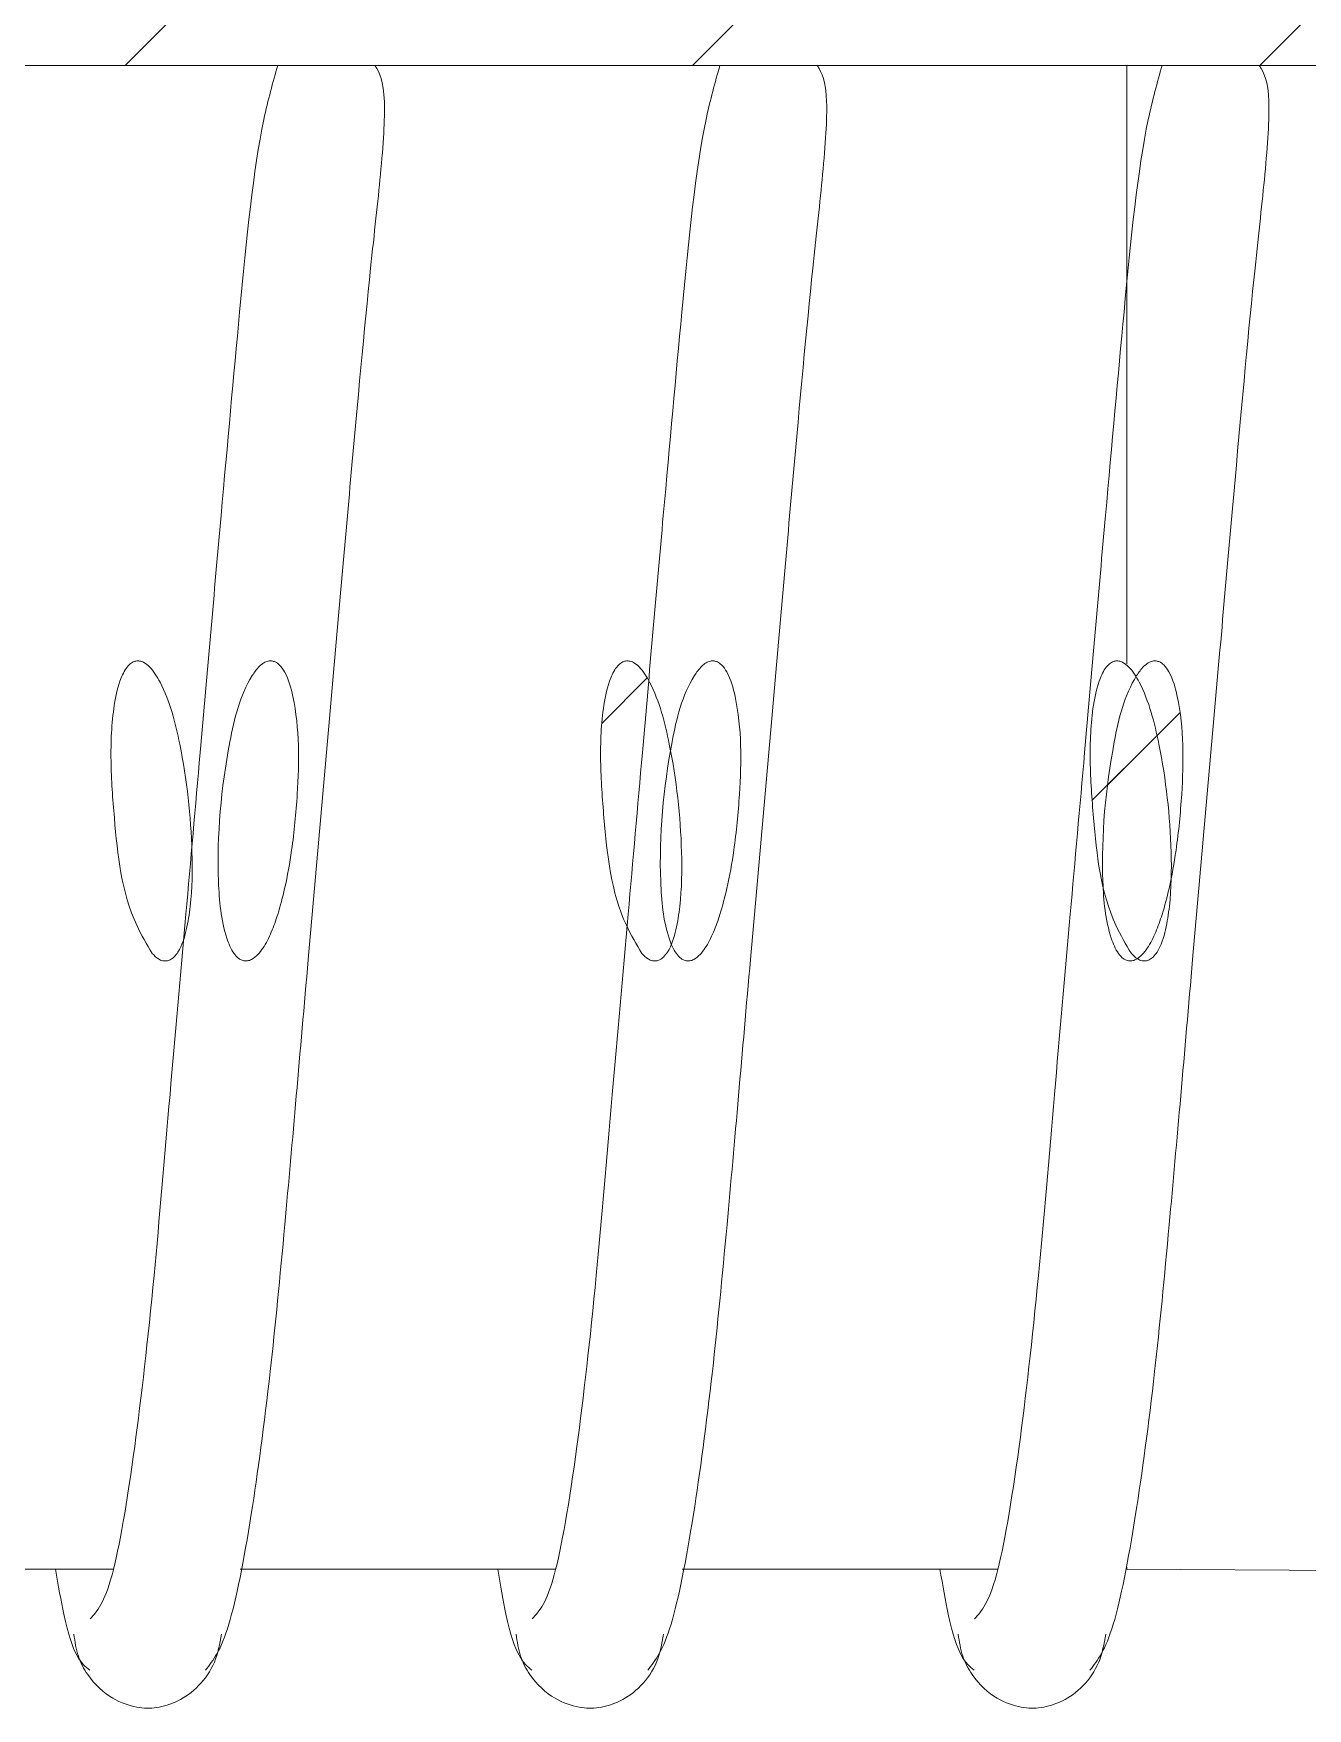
# Model space of a CAD drawing. Extents: x 14808 to 20058, y -13198 to -11680.
# Drawn here: x 15217.57 to 15222.61, y -12723.75 to -12717.12 of the extents above; entities that cross this region are included whole.
import ezdxf

# ---------------------------------------------------------------- set-up
doc = ezdxf.new("R2010")
doc.units = 0
doc.header["$LTSCALE"] = 7
doc.header["$MEASUREMENT"] = 0
doc.layers.get('0').update_dxf_attribs({"color": 2, "linetype": 'CONTINUOUS'})
pattern_1 = [(45, (-106.4755894075083, 39.53218469475593), (-0.561266007566822, 0.5612660075668221), [])]

# ---------------------------------------------------------------- blocks, each defined once
blk = doc.blocks.new('A$C7AC5709A')
at = {"linetype": 'Continuous', "lineweight": 0}
h = blk.add_hatch(dxfattribs=at)
h.set_pattern_fill('ANSI31', color=2, scale=0.25, style=0)
h.set_pattern_definition(pattern_1)
edge = h.paths.add_edge_path(flags=0)
edge.add_spline(control_points=[(27.89664297855506, 21.70611909223237), (27.91100607597673, 21.70611909223237), (27.92538089783307, 21.70554491551928), (27.93969764041913, 21.70439189805381)], knot_values=[0, 0, 0, 0, 0.0001723571690640188, 0.0001723571690640188, 0.0001723571690640188, 0.0001723571690640188], weights=[1, 1, 1, 1], degree=3, periodic=0)
edge.add_ellipse((28.06159275671826, 23.23111909211445), major_axis=(3.79564390420054e-15, 1.531627819610324), ratio=0.9956726957257724, start_angle=175.4153875098344, end_angle=270.0000005106252)
edge.add_arc((28.06159275671826, 23.23111909223235), 1.524999999999999, 5.08414498089815e-07, 90)
edge.add_line((28.06159275671826, 24.75611909223232), (20.94408453267806, 24.75611909223232))
edge.add_arc((20.94408453267806, 24.63111909223232), 0.125, 90, 139.4583981264927)
edge.add_line((20.84909275671839, 24.71236909223239), (20.04909275671844, 24.71236909223239))
edge.add_arc((19.58659275671835, 24.73151521899291), 0.4628961267605636, 182.3705216372444, 357.6294783627567, ccw=False)
edge.add_line((19.12409275671826, 24.71236909223239), (19.03195146351891, 24.71236909223239))
edge.add_line((19.03195146351891, 24.71236909223239), (18.93659275671826, 24.58111909223237))
edge.add_line((18.93659275671826, 24.58111909223237), (18.60904098505398, 24.58111909223237))
edge.add_arc((18.60904098505398, 24.53111909223236), 0.05, 90, 177.0000000000195)
edge.add_line((18.5591095083164, 24.53373589004445), (18.54638837961238, 24.2910022944202))
edge.add_arc((18.4964569028748, 24.29361909223235), 0.05, 270, 356.9999999999995, ccw=False)
edge.add_line((18.4964569028748, 24.24361909223234), (18.07672861056244, 24.24361909223234))
edge.add_arc((18.07672861056199, 24.29361909223235), 0.05, 182.9999999999793, 270, ccw=False)
edge.add_line((18.0267971338244, 24.2910022944202), (18.01407600512039, 24.53373589004445))
edge.add_arc((17.9641445283828, 24.53111909223236), 0.05, 2.999999999982553, 90)
edge.add_line((17.9641445283828, 24.58111909223237), (17.68404098505425, 24.58111909223237))
edge.add_arc((17.68404098505425, 24.53111909223236), 0.05, 90, 177.0000000000186)
edge.add_line((17.63410950831621, 24.53373589004445), (17.6213883796122, 24.2910022944202))
edge.add_arc((17.57145690287462, 24.29361909223235), 0.05, 270, 357.00000000000034, ccw=False)
edge.add_line((17.57145690287462, 24.24361909223234), (17.15172861056226, 24.24361909223234))
edge.add_arc((17.15172861056226, 24.29361909223235), 0.05, 183.0000000000188, 270, ccw=False)
edge.add_line((17.10179713382445, 24.2910022944202), (17.08907600512043, 24.53373589004451))
edge.add_arc((17.03914452838262, 24.53111909223236), 0.05, 2.999999999980519, 90)
edge.add_line((17.03914452838262, 24.58111909223237), (16.83659275671835, 24.58111909223237))
edge.add_arc((16.83659275671835, 24.45611909223237), 0.125, 90, 180)
edge.add_line((16.71159275671835, 24.45611909223237), (16.71159275671835, 23.99361909223239))
edge.add_line((16.71159275671835, 23.99361909223239), (27.77035997435019, 23.9743178827182))
edge.add_arc((28.06159275671826, 23.22647261964926), 0.8025516002229667, -41.65358346721712, 111.2773913251244, ccw=False)
edge.add_ellipse((28.06159275671826, 23.23046166129666), major_axis=(-2.000262993585311e-15, -0.8071511777281898), ratio=0.9956723654497689, start_angle=-23.07325017505832, end_angle=48.25780693202091, ccw=False)
edge.add_line((27.7466330030361, 22.48787889032741), (16.71159275671835, 22.46861909223236))
edge.add_line((16.71159275671835, 22.46861909223236), (16.71159275671835, 22.00611909223238))
edge.add_arc((16.83659275671835, 22.00611909223238), 0.125, 180, 270.0000000000008)
edge.add_line((16.83659275671835, 21.88111909223238), (17.03914452838262, 21.88111909223238))
edge.add_arc((17.03914452838262, 21.93111909223239), 0.05, 270.0000000000008, 357.0000000000203)
edge.add_line((17.08907600512021, 21.92850229442024), (17.10179713382422, 22.17123589004456))
edge.add_arc((17.15172861056226, 22.16861909223235), 0.05, 89.9999999999992, 176.9999999999763, ccw=False)
edge.add_line((17.15172861056226, 22.21861909223236), (17.57145690287462, 22.21861909223236))
edge.add_arc((17.57145690287462, 22.16861909223235), 0.05, 3.0000000000009095, 89.9999999999992, ccw=False)
edge.add_line((17.6213883796122, 22.1712358900445), (17.63410950831621, 21.92850229442024))
edge.add_arc((17.68404098505425, 21.93111909223239), 0.05, 182.9999999999862, 270.0000000000008)
edge.add_line((17.68404098505425, 21.88111909223238), (17.9641445283828, 21.88111909223238))
edge.add_arc((17.9641445283828, 21.93111909223239), 0.05, 270.0000000000008, 357.0000000000203)
edge.add_line((18.01407600512039, 21.92850229442024), (18.0267971338244, 22.1712358900445))
edge.add_arc((18.07672861056199, 22.16861909223235), 0.05, 89.9999999999992, 177.0000000000178, ccw=False)
edge.add_line((18.07672861056199, 22.21861909223236), (18.49645690287434, 22.21861909223236))
edge.add_arc((18.4964569028748, 22.16861909223235), 0.05, 3.000000000001819, 89.9999999999992, ccw=False)
edge.add_line((18.54638837961238, 22.1712358900445), (18.5591095083164, 21.92850229442024))
edge.add_arc((18.60904098505398, 21.93111909223239), 0.05, 182.9999999999854, 270.0000000000008)
edge.add_line((18.60904098505398, 21.88111909223238), (18.93659275671826, 21.88111909223238))
edge.add_line((18.93659275671826, 21.88111909223238), (19.03195146351891, 21.74986909223236))
edge.add_line((19.03195146351891, 21.74986909223236), (19.12409275671826, 21.74986909223236))
edge.add_arc((19.58659275671835, 21.73072296547178), 0.4628961267605636, 2.370521637243087, 177.6294783627548, ccw=False)
edge.add_line((20.04909275671844, 21.74986909223236), (20.84909275671839, 21.74986909223236))
edge.add_arc((20.94408453267806, 21.83111909223237), 0.125, 220.5416018735081, 270.0000000000008)
edge.add_line((20.94408453267806, 21.70611909223237), (27.89664297855461, 21.70611909223237))
h = blk.add_hatch(dxfattribs=at)
h.set_pattern_fill('ANSI31', scale=0.25, style=0)
h.set_pattern_definition(pattern_1)
edge = h.paths.add_edge_path(flags=0)
edge.add_spline(control_points=[(23.10811300118394, 19.94909531668543), (23.11177167806727, 19.94496325599812), (23.11590780881306, 19.94110409363952), (23.12064940988876, 19.9382797244532), (23.1232955141445, 19.93670355319705), (23.12619263536612, 19.93544013750892), (23.12920119430601, 19.93478077670744), (23.1315777702689, 19.93425992235052), (23.13407733502027, 19.93411847881407), (23.1364913158277, 19.93442195736384), (23.13889993038902, 19.93472476128488), (23.14127889524207, 19.93547521167864), (23.14345718575601, 19.93654673617937), (23.14628918301469, 19.93793982604933), (23.14886713299916, 19.93989141022223), (23.15113813038988, 19.94208309421174), (23.15417917887544, 19.94501793566201), (23.15676596292815, 19.94843869415979), (23.15902335718556, 19.9520115699475), (23.16741400712544, 19.96529181548357), (23.17207492194302, 19.98080654276623), (23.1756815624226, 19.99609575701544), (23.17926328111571, 20.01127932321378), (23.18160588426713, 20.02676424194988), (23.18330239168063, 20.04227202238076), (23.18719307082711, 20.07783673459676), (23.18776544947696, 20.11378062172821), (23.18682042690716, 20.14954503241211), (23.18492563087148, 20.22125365159832), (23.17719095094981, 20.29314692134278), (23.16257560474924, 20.3633758895329), (23.15384986401114, 20.40530440496576), (23.14326687701123, 20.44775302360875), (23.12362464135276, 20.48580984344676), (23.11796174795745, 20.49678169601299), (23.11140509736356, 20.5076255010955), (23.10267740483005, 20.51635918836837), (23.0993833749003, 20.51965548084917), (23.09569406701257, 20.52267783627298), (23.09157165093029, 20.52485082107302), (23.08900482295849, 20.52620383300967), (23.08621016920983, 20.52723559885368), (23.08334564675943, 20.52769793884744), (23.08086967730014, 20.52809756556513), (23.07828162342366, 20.52806576210889), (23.07582266065629, 20.52757217484577), (23.07337404085592, 20.52708066372497), (23.07099330403344, 20.5261282075956), (23.06883170558831, 20.52487728223048), (23.06583595198435, 20.52314362805492), (23.06316501700212, 20.52081449495779), (23.06083023778274, 20.51825932325085), (23.05456409470435, 20.51140168490457), (23.05024365850522, 20.50281356568962), (23.04677054392687, 20.49419792712405), (23.03986735390458, 20.47707341572504), (23.03602229433318, 20.45874205596436), (23.03319869927873, 20.44049568004726), (23.02756293389484, 20.40407675601864), (23.02629462850973, 20.36698194363998), (23.02666925241647, 20.33013144112255), (23.02705205706798, 20.29247622605851), (23.02939837253302, 20.25481156117883), (23.03324768851394, 20.21735165558101), (23.04064341773619, 20.14537956499009), (23.051682462499, 20.07242708958648), (23.07760439768094, 20.00487909249421), (23.08519771907959, 19.985092234447), (23.09406321848269, 19.96496295316007), (23.10811300118394, 19.94909531668543)], knot_values=[0, 0, 0, 0, 6.622852298491563e-05, 6.622852298491563e-05, 6.622852298491563e-05, 0.0001030330263440263, 0.0001030330263440263, 0.0001030330263440263, 0.0001320762240463353, 0.0001320762240463353, 0.0001320762240463353, 0.0001610384943349829, 0.0001610384943349829, 0.0001610384943349829, 0.0001987316750022152, 0.0001987316750022152, 0.0001987316750022152, 0.0002491283225661554, 0.0002491283225661554, 0.0002491283225661554, 0.0004392381840165761, 0.0004392381840165761, 0.0004392381840165761, 0.0006268853155707577, 0.0006268853155707577, 0.0006268853155707577, 0.00105783379289802, 0.00105783379289802, 0.00105783379289802, 0.00192361930024313, 0.00192361930024313, 0.00192361930024313, 0.002441049776764044, 0.002441049776764044, 0.002441049776764044, 0.002589263167697399, 0.002589263167697399, 0.002589263167697399, 0.002644747655062351, 0.002644747655062351, 0.002644747655062351, 0.002679207338056308, 0.002679207338056308, 0.002679207338056308, 0.00270901151274733, 0.00270901151274733, 0.00270901151274733, 0.002738629565304066, 0.002738629565304066, 0.002738629565304066, 0.002779742402591066, 0.002779742402591066, 0.002779742402591066, 0.002891503259698432, 0.002891503259698432, 0.002891503259698432, 0.003113326596698829, 0.003113326596698829, 0.003113326596698829, 0.003556093577262043, 0.003556093577262043, 0.003556093577262043, 0.0040079672414312, 0.0040079672414312, 0.0040079672414312, 0.004879969434679838, 0.004879969434679838, 0.004879969434679838, 0.005134399871729523, 0.005134399871729523, 0.005134399871729523, 0.005134399871729523], weights=[1, 1, 1, 1, 1, 1, 1, 1, 1, 1, 1, 1, 1, 1, 1, 1, 1, 1, 1, 1, 1, 1, 1, 1, 1, 1, 1, 1, 1, 1, 1, 1, 1, 1, 1, 1, 1, 1, 1, 1, 1, 1, 1, 1, 1, 1, 1, 1, 1, 1, 1, 1, 1, 1, 1, 1, 1, 1, 1, 1, 1, 1, 1, 1, 1, 1, 1, 1, 1, 1], degree=3, periodic=0)
h = blk.add_hatch(dxfattribs=at)
h.set_pattern_fill('ANSI31', scale=0.25, style=0)
h.set_pattern_definition(pattern_1)
edge = h.paths.add_edge_path(flags=0)
edge.add_spline(control_points=[(23.29345296913084, 19.93426053347599), (23.29456755043884, 19.93426053347599), (23.29568523514899, 19.93435061675115), (23.29678638669793, 19.93452311822432), (23.29952760268907, 19.93495254485259), (23.30220765078366, 19.9359072748436), (23.30467822329729, 19.93717018568509), (23.30940795101333, 19.93958793475997), (23.31356688598908, 19.94314562282545), (23.31721759559946, 19.94700413992319), (23.32083879947368, 19.95083147174466), (23.32404902380836, 19.95505749905101), (23.32697981274919, 19.95943609044036), (23.33367739723963, 19.96944226501347), (23.33904727617983, 19.98034326103567), (23.34376984510982, 19.99141929418374), (23.34861637986432, 20.00278606942692), (23.35276761387217, 20.01445645434251), (23.35648843049557, 20.02623983255984), (23.3618327448221, 20.04316463251553), (23.3662953504263, 20.06037596323915), (23.3702006094627, 20.07768952731533), (23.37584305128212, 20.1027047124972), (23.38032563691149, 20.12799325564532), (23.38401149669653, 20.15337062897299), (23.38933942325002, 20.19005373389132), (23.39302265708102, 20.22700765602633), (23.39516952144913, 20.26401343883379), (23.39890912231749, 20.3284734296779), (23.3999601807086, 20.39437344304764), (23.38650715878475, 20.45752477902238), (23.38293897153835, 20.47427460615347), (23.37830396283766, 20.49121404615232), (23.36993536375894, 20.50615577358269), (23.36712491709841, 20.51117368967118), (23.36380343222936, 20.51602549153773), (23.3596676595314, 20.52002217472409), (23.35731168583629, 20.52229891504385), (23.35463034881809, 20.52432484438475), (23.35168034116964, 20.52575019115289), (23.34952892033971, 20.52678968700911), (23.34718717869737, 20.52751865721564), (23.34481640579361, 20.52781631316151), (23.34244690116702, 20.52811380987231), (23.33999512931496, 20.52798446647614), (23.33765972437095, 20.52748552738524), (23.33467627636264, 20.52684813949207), (23.33179964968485, 20.52561019599955), (23.32917381271614, 20.52405706832991), (23.32606472203634, 20.52221810619335), (23.32322007982248, 20.51991173964626), (23.32061832968702, 20.51740592184996), (23.31495221614068, 20.51194873056659), (23.31026216999749, 20.50547202306097), (23.30612025258574, 20.49878395162159), (23.2818098753155, 20.45952929641334), (23.27106788223637, 20.41277600004184), (23.26183388586333, 20.36753602093586), (23.24336524310229, 20.27705287811648), (23.23533682251173, 20.18367121391691), (23.23930142038989, 20.09140761403285), (23.2409247528351, 20.05362963508338), (23.24414560976265, 20.01512323273033), (23.2559349098151, 19.97919520319897), (23.25943211442586, 19.96853743132397), (23.26378640961775, 19.95787879955242), (23.27037273725546, 19.94879921642996), (23.27296514705267, 19.94522544944823), (23.275980768708, 19.9418575497902), (23.27952497053275, 19.93922486438879), (23.2815244366534, 19.93773963145719), (23.28372918946206, 19.93647636194379), (23.28606397911017, 19.93560887192746), (23.2884108882763, 19.9347368789098), (23.29094930093061, 19.93426053347594), (23.29345296913084, 19.93426053347599)], knot_values=[0, 0, 0, 0, 1.337497569415535e-05, 1.337497569415535e-05, 1.337497569415535e-05, 4.704804859630919e-05, 4.704804859630919e-05, 4.704804859630919e-05, 0.0001119988888336666, 0.0001119988888336666, 0.0001119988888336666, 0.0001759913495956837, 0.0001759913495956837, 0.0001759913495956837, 0.0003226397395901493, 0.0003226397395901493, 0.0003226397395901493, 0.0004728612537181416, 0.0004728612537181416, 0.0004728612537181416, 0.0006886388627567108, 0.0006886388627567108, 0.0006886388627567108, 0.001000435256734367, 0.001000435256734367, 0.001000435256734367, 0.001451272847140801, 0.001451272847140801, 0.001451272847140801, 0.002240025743719431, 0.002240025743719431, 0.002240025743719431, 0.002447840671882229, 0.002447840671882229, 0.002447840671882229, 0.002517033095275098, 0.002517033095275098, 0.002517033095275098, 0.002556331965075124, 0.002556331965075124, 0.002556331965075124, 0.002584924070754242, 0.002584924070754242, 0.002584924070754242, 0.002613518474107413, 0.002613518474107413, 0.002613518474107413, 0.002650104774480845, 0.002650104774480845, 0.002650104774480845, 0.002693282863905604, 0.002693282863905604, 0.002693282863905604, 0.002787750269495439, 0.002787750269495439, 0.002787750269495439, 0.003353825745250036, 0.003353825745250036, 0.003353825745250036, 0.004485439424876539, 0.004485439424876539, 0.004485439424876539, 0.004947716147262807, 0.004947716147262807, 0.004947716147262807, 0.005083958869998391, 0.005083958869998391, 0.005083958869998391, 0.005137164349287912, 0.005137164349287912, 0.005137164349287912, 0.005167019068608162, 0.005167019068608162, 0.005167019068608162, 0.005197156105993455, 0.005197156105993455, 0.005197156105993455, 0.005197156105993455], weights=[1, 1, 1, 1, 1, 1, 1, 1, 1, 1, 1, 1, 1, 1, 1, 1, 1, 1, 1, 1, 1, 1, 1, 1, 1, 1, 1, 1, 1, 1, 1, 1, 1, 1, 1, 1, 1, 1, 1, 1, 1, 1, 1, 1, 1, 1, 1, 1, 1, 1, 1, 1, 1, 1, 1, 1, 1, 1, 1, 1, 1, 1, 1, 1, 1, 1, 1, 1, 1, 1, 1, 1, 1, 1, 1, 1], degree=3, periodic=0)
h = blk.add_hatch(dxfattribs=at)
h.set_pattern_fill('ANSI31', scale=0.25, style=0)
h.set_pattern_definition(pattern_1)
edge = h.paths.add_edge_path(flags=0)
edge.add_spline(control_points=[(24.07686300118394, 19.94909531668543), (24.08052167806727, 19.94496325599823), (24.08465780881284, 19.94110409363975), (24.0893994098883, 19.93827972445348), (24.09204551414405, 19.93670355319728), (24.0949426353659, 19.93544013750903), (24.09795119430555, 19.9347807767075), (24.10032777026845, 19.93425992235058), (24.10282733501981, 19.93411847881401), (24.10524131582724, 19.93442195736372), (24.10764993038856, 19.93472476128483), (24.11002889524161, 19.93547521167847), (24.11220718575578, 19.9365467361792), (24.11503918301423, 19.93793982604905), (24.1176171329987, 19.93989141022195), (24.11988813038965, 19.94208309421134), (24.12292917887498, 19.9450179356615), (24.12551596292769, 19.94843869415911), (24.12777335718511, 19.95201156994665), (24.13616400712499, 19.96529181548283), (24.14082492194302, 19.98080654276589), (24.1444315624226, 19.99609575701533), (24.14801328111571, 20.01127932321396), (24.15035588426736, 20.02676424195033), (24.15205239168063, 20.0422720223815), (24.15594307082733, 20.07783673459755), (24.15651544947696, 20.11378062172912), (24.15557042690716, 20.14954503241319), (24.15367563087148, 20.22125365159957), (24.14594095094981, 20.29314692134426), (24.13132560474901, 20.36337588953455), (24.12259986401114, 20.40530440496701), (24.11201687701077, 20.44775302360955), (24.09237464135276, 20.48580984344716), (24.08671174795745, 20.49678169601327), (24.08015509736333, 20.50762550109567), (24.07142740482982, 20.51635918836848), (24.06813337490007, 20.51965548084922), (24.06444406701257, 20.52267783627303), (24.06032165093029, 20.52485082107307), (24.05775482295849, 20.52620383300973), (24.05496016920961, 20.52723559885368), (24.05209564675943, 20.5276979388475), (24.04961967730014, 20.52809756556513), (24.04703162342344, 20.52806576210889), (24.04457266065629, 20.52757217484572), (24.04212404085592, 20.52708066372497), (24.03974330403344, 20.52612820759555), (24.03758170558808, 20.52487728223042), (24.03458595198435, 20.52314362805487), (24.03191501700212, 20.52081449495768), (24.02958023778251, 20.51825932325073), (24.02331409470435, 20.51140168490446), (24.018993658505, 20.50281356568945), (24.01552054392687, 20.49419792712388), (24.00861735390458, 20.47707341572493), (24.00477229433318, 20.45874205596431), (24.00194869927873, 20.44049568004721), (23.99631293389484, 20.40407675601864), (23.99504462850973, 20.36698194364004), (23.99541925241647, 20.3301314411226), (23.99580205706798, 20.29247622605857), (23.99814837253302, 20.25481156117888), (24.00199768851394, 20.21735165558101), (24.00939341773619, 20.14537956499009), (24.020432462499, 20.07242708958648), (24.04635439768094, 20.00487909249421), (24.05394771907959, 19.985092234447), (24.06281321848269, 19.96496295316012), (24.07686300118394, 19.94909531668543)], knot_values=[0, 0, 0, 0, 6.622852298296781e-05, 6.622852298296781e-05, 6.622852298296781e-05, 0.0001030330263427618, 0.0001030330263427618, 0.0001030330263427618, 0.0001320762240449009, 0.0001320762240449009, 0.0001320762240449009, 0.0001610384943333994, 0.0001610384943333994, 0.0001610384943333994, 0.0001987316750000533, 0.0001987316750000533, 0.0001987316750000533, 0.0002491283225623972, 0.0002491283225623972, 0.0002491283225623972, 0.0004392381840167389, 0.0004392381840167389, 0.0004392381840167389, 0.0006268853155746142, 0.0006268853155746142, 0.0006268853155746142, 0.001057833792904004, 0.001057833792904004, 0.001057833792904004, 0.001923619300253489, 0.001923619300253489, 0.001923619300253489, 0.002441049776770259, 0.002441049776770259, 0.002441049776770259, 0.002589263167702768, 0.002589263167702768, 0.002589263167702768, 0.002644747655067619, 0.002644747655067619, 0.002644747655067619, 0.002679207338061575, 0.002679207338061575, 0.002679207338061575, 0.002709011512752671, 0.002709011512752671, 0.002709011512752671, 0.002738629565309502, 0.002738629565309502, 0.002738629565309502, 0.002779742402596991, 0.002779742402596991, 0.002779742402596991, 0.002891503259704391, 0.002891503259704391, 0.002891503259704391, 0.003113326596704908, 0.003113326596704908, 0.003113326596704908, 0.003556093577268378, 0.003556093577268378, 0.003556093577268378, 0.004007967241438792, 0.004007967241438792, 0.004007967241438792, 0.004879969434689225, 0.004879969434689225, 0.004879969434689225, 0.005134399871739406, 0.005134399871739406, 0.005134399871739406, 0.005134399871739406], weights=[1, 1, 1, 1, 1, 1, 1, 1, 1, 1, 1, 1, 1, 1, 1, 1, 1, 1, 1, 1, 1, 1, 1, 1, 1, 1, 1, 1, 1, 1, 1, 1, 1, 1, 1, 1, 1, 1, 1, 1, 1, 1, 1, 1, 1, 1, 1, 1, 1, 1, 1, 1, 1, 1, 1, 1, 1, 1, 1, 1, 1, 1, 1, 1, 1, 1, 1, 1, 1, 1], degree=3, periodic=0)
h = blk.add_hatch(dxfattribs=at)
h.set_pattern_fill('ANSI31', scale=0.25, style=0)
h.set_pattern_definition(pattern_1)
edge = h.paths.add_edge_path(flags=0)
edge.add_spline(control_points=[(24.16845296913107, 19.93426053347599), (24.16956755043884, 19.93426053347599), (24.17068523514899, 19.93435061675115), (24.1717863866977, 19.93452311822432), (24.17452760268907, 19.93495254485254), (24.17720765078343, 19.9359072748436), (24.17967822329729, 19.93717018568509), (24.18440795101287, 19.93958793475991), (24.18856688598862, 19.9431456228254), (24.19221759559923, 19.94700413992314), (24.19583879947368, 19.95083147174461), (24.19904902380813, 19.95505749905089), (24.20197981274919, 19.95943609044031), (24.20867739723963, 19.96944226501341), (24.21404727617983, 19.98034326103561), (24.21876984510982, 19.99141929418369), (24.22361637986432, 20.00278606942686), (24.22776761387217, 20.01445645434251), (24.23148843049557, 20.0262398325599), (24.2368327448221, 20.04316463251558), (24.2412953504263, 20.06037596323915), (24.2452006094627, 20.07768952731533), (24.25084305128212, 20.10270471249737), (24.25532563691149, 20.12799325564561), (24.25901149669653, 20.15337062897339), (24.26433942325002, 20.19005373389177), (24.26802265708102, 20.22700765602696), (24.27016952144913, 20.26401343883447), (24.27390912231749, 20.32847342967841), (24.2749601807086, 20.39437344304793), (24.26150715878475, 20.45752477902249), (24.25793897153835, 20.47427460615353), (24.25330396283744, 20.49121404615232), (24.24493536375894, 20.50615577358269), (24.24212491709841, 20.51117368967118), (24.23880343222936, 20.51602549153773), (24.2346676595314, 20.52002217472409), (24.23231168583629, 20.52229891504385), (24.22963034881832, 20.52432484438481), (24.22668034116964, 20.52575019115289), (24.22452892033971, 20.52678968700917), (24.22218717869737, 20.52751865721569), (24.21981640579361, 20.52781631316157), (24.21744690116702, 20.52811380987237), (24.21499512931496, 20.5279844664762), (24.21265972437095, 20.52748552738535), (24.20967627636264, 20.52684813949213), (24.20679964968508, 20.52561019599966), (24.20417381271636, 20.52405706833002), (24.20106472203634, 20.52221810619341), (24.19822007982248, 20.51991173964626), (24.19561832968702, 20.51740592184984), (24.18995221614068, 20.51194873056676), (24.18526216999794, 20.50547202306154), (24.18112025258642, 20.49878395162256), (24.15680987531596, 20.45952929641442), (24.14606788223659, 20.41277600004264), (24.13683388586333, 20.36753602093648), (24.11836524310229, 20.27705287811682), (24.11033682251173, 20.18367121391691), (24.11430142038989, 20.09140761403251), (24.1159247528351, 20.05362963508315), (24.11914560976265, 20.01512323273016), (24.13093490981532, 19.97919520319897), (24.13443211442609, 19.96853743132397), (24.13878640961775, 19.95787879955242), (24.14537273725546, 19.94879921642996), (24.14796514705267, 19.94522544944829), (24.150980768708, 19.9418575497902), (24.15452497053275, 19.93922486438879), (24.1565244366534, 19.93773963145713), (24.15872918946206, 19.93647636194373), (24.16106397911017, 19.9356088719274), (24.1634108882763, 19.9347368789098), (24.16594930093083, 19.93426053347599), (24.16845296913107, 19.93426053347599)], knot_values=[0, 0, 0, 0, 1.337497569329009e-05, 1.337497569329009e-05, 1.337497569329009e-05, 4.704804859571479e-05, 4.704804859571479e-05, 4.704804859571479e-05, 0.0001119988888332886, 0.0001119988888332886, 0.0001119988888332886, 0.0001759913495955219, 0.0001759913495955219, 0.0001759913495955219, 0.0003226397395902825, 0.0003226397395902825, 0.0003226397395902825, 0.0004728612537188005, 0.0004728612537188005, 0.0004728612537188005, 0.0006886388627578334, 0.0006886388627578334, 0.0006886388627578334, 0.001000435256737438, 0.001000435256737438, 0.001000435256737438, 0.001451272847145978, 0.001451272847145978, 0.001451272847145978, 0.002240025743723682, 0.002240025743723682, 0.002240025743723682, 0.002447840671886275, 0.002447840671886275, 0.002447840671886275, 0.002517033095279217, 0.002517033095279217, 0.002517033095279217, 0.002556331965079399, 0.002556331965079399, 0.002556331965079399, 0.002584924070758469, 0.002584924070758469, 0.002584924070758469, 0.002613518474111584, 0.002613518474111584, 0.002613518474111584, 0.002650104774484172, 0.002650104774484172, 0.002650104774484172, 0.002693282863910651, 0.002693282863910651, 0.002693282863910651, 0.002787750269494944, 0.002787750269494944, 0.002787750269494944, 0.003353825745252406, 0.003353825745252406, 0.003353825745252406, 0.004485439424884269, 0.004485439424884269, 0.004485439424884269, 0.004947716147269913, 0.004947716147269913, 0.004947716147269913, 0.005083958870005401, 0.005083958870005401, 0.005083958870005401, 0.005137164349294986, 0.005137164349294986, 0.005137164349294986, 0.005167019068615312, 0.005167019068615312, 0.005167019068615312, 0.005197156106000607, 0.005197156106000607, 0.005197156106000607, 0.005197156106000607], weights=[1, 1, 1, 1, 1, 1, 1, 1, 1, 1, 1, 1, 1, 1, 1, 1, 1, 1, 1, 1, 1, 1, 1, 1, 1, 1, 1, 1, 1, 1, 1, 1, 1, 1, 1, 1, 1, 1, 1, 1, 1, 1, 1, 1, 1, 1, 1, 1, 1, 1, 1, 1, 1, 1, 1, 1, 1, 1, 1, 1, 1, 1, 1, 1, 1, 1, 1, 1, 1, 1, 1, 1, 1, 1, 1, 1], degree=3, periodic=0)
h = blk.add_hatch(dxfattribs=at)
h.set_pattern_fill('ANSI31', scale=0.25, style=0)
h.set_pattern_definition(pattern_1)
edge = h.paths.add_edge_path(flags=0)
edge.add_spline(control_points=[(25.04561300118394, 19.94909531668543), (25.04927167806682, 19.94496325599863), (25.05340780881215, 19.94110409364055), (25.05814940988694, 19.93827972445433), (25.06079551414268, 19.93670355319796), (25.06369263536453, 19.93544013750949), (25.06670119430441, 19.93478077670778), (25.06907777026754, 19.93425992235075), (25.07157733501845, 19.93411847881401), (25.07399131582588, 19.93442195736361), (25.0763999303872, 19.93472476128449), (25.07877889524025, 19.93547521167795), (25.08095718575441, 19.93654673617851), (25.08378918301287, 19.93793982604814), (25.08636713299711, 19.93989141022075), (25.08863813038806, 19.94208309420992), (25.09167917887316, 19.94501793565956), (25.09426596292587, 19.94843869415666), (25.09652335718329, 19.95201156994369), (25.10491400712453, 19.96529181548027), (25.10957492194257, 19.98080654276441), (25.1131815624226, 19.99609575701481), (25.11676328111594, 20.01127932321435), (25.11910588426736, 20.0267642419517), (25.12080239168108, 20.04227202238377), (25.12469307082756, 20.07783673460017), (25.12526544947696, 20.11378062173208), (25.12432042690716, 20.14954503241643), (25.12242563087102, 20.22125365160349), (25.11469095094913, 20.29314692134886), (25.10007560474787, 20.36337588953972), (25.09134986400977, 20.40530440497082), (25.08076687700986, 20.44775302361205), (25.06112464135208, 20.48580984344835), (25.05546174795677, 20.49678169601418), (25.04890509736288, 20.50762550109624), (25.04017740482959, 20.51635918836882), (25.03688337489984, 20.51965548084951), (25.03319406701212, 20.5226778362732), (25.02907165093006, 20.52485082107319), (25.02650482295826, 20.52620383300979), (25.02371016920961, 20.52723559885374), (25.02084564675943, 20.5276979388475), (25.01836967729992, 20.52809756556513), (25.01578162342321, 20.52806576210889), (25.01332266065583, 20.52757217484572), (25.0108740408557, 20.52708066372492), (25.00849330403321, 20.52612820759549), (25.00633170558785, 20.52487728223036), (25.0033359519839, 20.5231436280547), (25.00066501700167, 20.52081449495745), (24.99833023778228, 20.51825932325039), (24.99206409470412, 20.51140168490411), (24.98774365850477, 20.50281356568917), (24.98427054392687, 20.49419792712359), (24.97736735390436, 20.4770734157247), (24.97352229433318, 20.45874205596408), (24.97069869927873, 20.44049568004709), (24.96506293389484, 20.40407675601864), (24.96379462850973, 20.36698194364016), (24.96416925241647, 20.33013144112283), (24.96455205706798, 20.29247622605874), (24.96689837253302, 20.254811561179), (24.97074768851394, 20.21735165558107), (24.97814341773619, 20.14537956499009), (24.989182462499, 20.07242708958648), (25.01510439768094, 20.00487909249421), (25.02269771907959, 19.985092234447), (25.03156321848269, 19.96496295316012), (25.04561300118394, 19.94909531668543)], knot_values=[0, 0, 0, 0, 6.622852297630934e-05, 6.622852297630934e-05, 6.622852297630934e-05, 0.0001030330263383604, 0.0001030330263383604, 0.0001030330263383604, 0.0001320762240398845, 0.0001320762240398845, 0.0001320762240398845, 0.0001610384943278352, 0.0001610384943278352, 0.0001610384943278352, 0.0001987316749925035, 0.0001987316749925035, 0.0001987316749925035, 0.0002491283225492342, 0.0002491283225492342, 0.0002491283225492342, 0.0004392381840174164, 0.0004392381840174164, 0.0004392381840174164, 0.0006268853155883243, 0.0006268853155883243, 0.0006268853155883243, 0.001057833792925399, 0.001057833792925399, 0.001057833792925399, 0.001923619300290606, 0.001923619300290606, 0.001923619300290606, 0.002441049776796124, 0.002441049776796124, 0.002441049776796124, 0.002589263167726377, 0.002589263167726377, 0.002589263167726377, 0.002644747655090898, 0.002644747655090898, 0.002644747655090898, 0.002679207338084892, 0.002679207338084892, 0.002679207338084892, 0.002709011512776328, 0.002709011512776328, 0.002709011512776328, 0.002738629565333471, 0.002738629565333471, 0.002738629565333471, 0.002779742402622189, 0.002779742402622189, 0.002779742402622189, 0.002891503259730057, 0.002891503259730057, 0.002891503259730057, 0.003113326596731642, 0.003113326596731642, 0.003113326596731642, 0.003556093577297263, 0.003556093577297263, 0.003556093577297263, 0.004007967241472161, 0.004007967241472161, 0.004007967241472161, 0.004879969434729779, 0.004879969434729779, 0.004879969434729779, 0.005134399871782038, 0.005134399871782038, 0.005134399871782038, 0.005134399871782038], weights=[1, 1, 1, 1, 1, 1, 1, 1, 1, 1, 1, 1, 1, 1, 1, 1, 1, 1, 1, 1, 1, 1, 1, 1, 1, 1, 1, 1, 1, 1, 1, 1, 1, 1, 1, 1, 1, 1, 1, 1, 1, 1, 1, 1, 1, 1, 1, 1, 1, 1, 1, 1, 1, 1, 1, 1, 1, 1, 1, 1, 1, 1, 1, 1, 1, 1, 1, 1, 1, 1], degree=3, periodic=0)
h = blk.add_hatch(dxfattribs=at)
h.set_pattern_fill('ANSI31', scale=0.25, style=0)
h.set_pattern_definition(pattern_1)
edge = h.paths.add_edge_path(flags=0)
edge.add_spline(control_points=[(25.04345296913084, 19.93426053347605), (25.04456755043839, 19.93426053347605), (25.04568523514854, 19.93435061675109), (25.04678638669748, 19.93452311822426), (25.04952760268861, 19.93495254485242), (25.0522076507832, 19.93590727484343), (25.05467822329683, 19.93717018568486), (25.05940795101242, 19.93958793475957), (25.06356688598817, 19.943145622825), (25.06721759559878, 19.94700413992263), (25.07083879947322, 19.95083147174398), (25.07404902380767, 19.95505749905016), (25.0769798127485, 19.9594360904394), (25.08367739723917, 19.9694422650125), (25.08904727617937, 19.98034326103465), (25.09376984510936, 19.99141929418278), (25.09861637986387, 20.00278606942578), (25.10276761387172, 20.01445645434126), (25.10648843049512, 20.02623983255842), (25.11183274482164, 20.04316463251399), (25.11629535042584, 20.06037596323745), (25.12020060946224, 20.07768952731351), (25.12584305128166, 20.10270471249515), (25.13032563691104, 20.1279932556431), (25.1340114966963, 20.15337062897049), (25.13933942324957, 20.19005373388836), (25.14302265708056, 20.22700765602292), (25.14516952144891, 20.26401343882992), (25.14890912231749, 20.328473429675), (25.14996018070883, 20.39437344304571), (25.13650715878521, 20.45752477902153), (25.13293897153881, 20.47427460615279), (25.12830396283789, 20.49121404615187), (25.11993536375894, 20.50615577358241), (25.11712491709864, 20.51117368967101), (25.11380343222936, 20.51602549153756), (25.10966765953162, 20.52002217472403), (25.10731168583652, 20.52229891504379), (25.10463034881832, 20.52432484438475), (25.10168034116964, 20.52575019115289), (25.09952892033971, 20.52678968700911), (25.09718717869737, 20.52751865721564), (25.09481640579384, 20.52781631316151), (25.09244690116702, 20.52811380987231), (25.08999512931496, 20.52798446647614), (25.08765972437095, 20.52748552738524), (25.08467627636264, 20.52684813949207), (25.08179964968485, 20.5256101959996), (25.07917381271614, 20.52405706832991), (25.07606472203634, 20.52221810619341), (25.07322007982248, 20.51991173964632), (25.07061832968702, 20.51740592185001), (25.06495221614068, 20.51194873056659), (25.06026216999771, 20.50547202306103), (25.05612025258574, 20.49878395162159), (25.03180987531573, 20.45952929641339), (25.02106788223637, 20.41277600004184), (25.01183388586333, 20.36753602093586), (24.99336524310229, 20.27705287811648), (24.98533682251173, 20.18367121391691), (24.98930142038989, 20.09140761403285), (24.9909247528351, 20.05362963508338), (24.99414560976265, 20.01512323273028), (25.0059349098151, 19.97919520319897), (25.00943211442586, 19.96853743132402), (25.01378640961775, 19.95787879955242), (25.02037273725546, 19.94879921643002), (25.02296514705267, 19.94522544944829), (25.025980768708, 19.9418575497902), (25.02952497053275, 19.93922486438879), (25.03152443665317, 19.93773963145713), (25.03372918946206, 19.93647636194379), (25.03606397911017, 19.93560887192746), (25.0384108882763, 19.9347368789098), (25.04094930093061, 19.93426053347599), (25.04345296913084, 19.93426053347605)], knot_values=[0, 0, 0, 0, 1.337497569224748e-05, 1.337497569224748e-05, 1.337497569224748e-05, 4.704804859421735e-05, 4.704804859421735e-05, 4.704804859421735e-05, 0.000111998888830368, 0.000111998888830368, 0.000111998888830368, 0.0001759913495912559, 0.0001759913495912559, 0.0001759913495912559, 0.0003226397395862866, 0.0003226397395862866, 0.0003226397395862866, 0.0004728612537127077, 0.0004728612537127077, 0.0004728612537127077, 0.0006886388627501369, 0.0006886388627501369, 0.0006886388627501369, 0.00100043525672563, 0.00100043525672563, 0.00100043525672563, 0.001451272847127117, 0.001451272847127117, 0.001451272847127117, 0.002240025743719171, 0.002240025743719171, 0.002240025743719171, 0.00244784067188471, 0.00244784067188471, 0.00244784067188471, 0.002517033095278399, 0.002517033095278399, 0.002517033095278399, 0.002556331965078864, 0.002556331965078864, 0.002556331965078864, 0.002584924070758032, 0.002584924070758032, 0.002584924070758032, 0.002613518474111327, 0.002613518474111327, 0.002613518474111327, 0.002650104774484807, 0.002650104774484807, 0.002650104774484807, 0.002693282863909545, 0.002693282863909545, 0.002693282863909545, 0.002787750269499554, 0.002787750269499554, 0.002787750269499554, 0.003353825745255214, 0.003353825745255214, 0.003353825745255214, 0.004485439424883784, 0.004485439424883784, 0.004485439424883784, 0.00494771614727065, 0.00494771614727065, 0.00494771614727065, 0.005083958870006312, 0.005083958870006312, 0.005083958870006312, 0.005137164349296068, 0.005137164349296068, 0.005137164349296068, 0.005167019068616322, 0.005167019068616322, 0.005167019068616322, 0.005197156106001663, 0.005197156106001663, 0.005197156106001663, 0.005197156106001663], weights=[1, 1, 1, 1, 1, 1, 1, 1, 1, 1, 1, 1, 1, 1, 1, 1, 1, 1, 1, 1, 1, 1, 1, 1, 1, 1, 1, 1, 1, 1, 1, 1, 1, 1, 1, 1, 1, 1, 1, 1, 1, 1, 1, 1, 1, 1, 1, 1, 1, 1, 1, 1, 1, 1, 1, 1, 1, 1, 1, 1, 1, 1, 1, 1, 1, 1, 1, 1, 1, 1, 1, 1, 1, 1, 1, 1], degree=3, periodic=0)
at = {"color": 7, "linetype": 'Continuous', "lineweight": 15}
for p, q in [((27.89664297855506, 21.70611909223237), (20.94408453267806, 21.70611909223237)), ((22.4069913351309, 18.7311190909694), (23.03066479061363, 18.7311190909694)), ((23.2819913351309, 18.7311190909694), (23.90566479061363, 18.7311190909694)), ((24.1569913351309, 18.7311190909694), (24.78066479061363, 18.7311190909694)), ((25.03659275671816, 18.73111910001097), (25.97517443405809, 18.72504299144771))]:
    blk.add_line(p, q, dxfattribs=at)
at = {"color": 8, "linetype": 'Continuous', "lineweight": 15}
for p, q in [((25.03659275671816, 20.52201892857386), (25.03659275671816, 21.70611909223237)), ((25.03659275671816, 18.73111912609056), (25.03659275671816, 18.73489371474591))]:
    blk.add_line(p, q, dxfattribs=at)
at = {"color": 7, "linetype": 'Continuous', "lineweight": 15}
for points, knots in [([(23.35650581273194, 21.70611909223237), (23.34695297209828, 21.67231490976792), (23.31334530795448, 21.55338906828274), (23.28338393902322, 21.24710928650808), (23.24418385231775, 20.8151675074065), (23.20781170598684, 20.40030030681277), (23.17331234964104, 20.00929434396306), (23.14164813479897, 19.65308208122519), (23.11066646989138, 19.28339548631726), (23.07220046648013, 18.94225926865971), (23.02673148577742, 18.67814814119231), (22.9993195829702, 18.64811246320772), (22.98520965105445, 18.63265197604721)], [0, 0, 0, 0, 0.04815280266878091, 0.1694054451185759, 0.273972802147356, 0.3849330898684911, 0.4589143825801485, 0.5442826515881405, 0.6383133189952699, 0.7468055562130764, 0.8696713472128987, 1, 1, 1, 1]), ([(23.21367948976558, 18.53117031110941), (23.22890226327991, 18.55066408171865), (23.25819551210088, 18.58817602869618), (23.30251773891359, 18.813518689604), (23.34040743791456, 19.09541563507503), (23.37584257870003, 19.46304785626216), (23.41397874071663, 19.90715187000217), (23.45978112666717, 20.42148208712655), (23.50159611476556, 20.89824224447733), (23.53569254836248, 21.2713158484475), (23.56249462469236, 21.50404118192819), (23.57280709057409, 21.66479507801034), (23.55782910150538, 21.69083635384465), (23.54945085063764, 21.70540308512261)], [0, 0, 0, 0, 0.1071768975417473, 0.206240966839041, 0.2930532481666924, 0.3658953685430511, 0.4807776450589463, 0.5794022629213231, 0.6808971921180543, 0.7846188095178863, 0.8458734752656974, 0.9137861108304723, 1, 1, 1, 1]), ([(24.23150581273194, 21.70611909223237), (24.22195297209828, 21.67231490976792), (24.18834530795448, 21.55338906828274), (24.15838393902322, 21.24710928650808), (24.11918385231797, 20.8151675074065), (24.08281170598684, 20.40030030681277), (24.04831234964104, 20.00929434396306), (24.01664813479897, 19.65308208122519), (23.98566646989138, 19.28339548631726), (23.94720046648013, 18.94225926865971), (23.90173148577742, 18.67814814119231), (23.8743195829702, 18.64811246320772), (23.86020965105445, 18.63265197604721)], [0, 0, 0, 0, 0.04815280266878239, 0.1694054451185766, 0.2739728021473577, 0.3849330898684914, 0.4589143825801499, 0.5442826515881412, 0.6383133189952702, 0.7468055562130769, 0.8696713472128988, 1, 1, 1, 1]), ([(24.08867948976558, 18.53117031110941), (24.10390226327991, 18.55066408171865), (24.13319551210088, 18.58817602869618), (24.17751773891359, 18.813518689604), (24.21540743791456, 19.09541563507503), (24.25084257870003, 19.46304785626211), (24.28897874071663, 19.90715187000217), (24.33478112666717, 20.42148208712655), (24.37659611476556, 20.89824224447733), (24.41069254836248, 21.2713158484475), (24.43749462469236, 21.50404118192819), (24.44780709057409, 21.66479507801034), (24.43282910150538, 21.69083635384465), (24.42445085063764, 21.70540308512261)], [0, 0, 0, 0, 0.1071768975417472, 0.2062409668390437, 0.2930532481666929, 0.3658953685430523, 0.4807776450589472, 0.5794022629213255, 0.6808971921180555, 0.7846188095178867, 0.8458734752657002, 0.9137861108304752, 1, 1, 1, 1]), ([(25.10650581273194, 21.70611909223237), (25.09695297209828, 21.67231490976792), (25.06334530795448, 21.55338906828274), (25.03338393902322, 21.24710928650808), (24.99418385231797, 20.81516750740644), (24.95781170598684, 20.40030030681277), (24.92331234964104, 20.00929434396306), (24.89164813479897, 19.65308208122519), (24.86066646989138, 19.28339548631732), (24.82220046648013, 18.94225926865971), (24.77673148577742, 18.67814814119231), (24.7493195829702, 18.64811246320772), (24.73520965105445, 18.63265197604721)], [0, 0, 0, 0, 0.04815280266878254, 0.169405445118577, 0.2739728021473574, 0.3849330898684916, 0.4589143825801503, 0.5442826515881407, 0.6383133189952704, 0.7468055562130779, 0.8696713472129001, 1, 1, 1, 1]), ([(24.96367948976558, 18.53117031110941), (24.97890226327991, 18.55066408171865), (25.00819551210088, 18.58817602869618), (25.05251773891359, 18.813518689604), (25.09040743791456, 19.09541563507503), (25.12584257870003, 19.46304785626211), (25.16397874071663, 19.90715187000217), (25.20978112666717, 20.42148208712655), (25.25159611476556, 20.89824224447733), (25.28569254836248, 21.2713158484475), (25.31249462469236, 21.50404118192819), (25.32280709057409, 21.66479507801034), (25.30782910150538, 21.69083635384465), (25.29945085063764, 21.70540308512261)], [0, 0, 0, 0, 0.1071768975417445, 0.2062409668390424, 0.2930532481666917, 0.3658953685430504, 0.4807776450589463, 0.5794022629213244, 0.6808971921180558, 0.7846188095178849, 0.8458734752656984, 0.9137861108304737, 1, 1, 1, 1]), ([(23.10811300118394, 19.94909531668543), (23.09730049800464, 19.96742592660627), (23.04957647852598, 20.04833322165217), (23.03534597902717, 20.18344934202599), (23.0245548962439, 20.32905369751575), (23.02834110976983, 20.42259871421476), (23.04178378373717, 20.48600942125807), (23.05609986042282, 20.51457260325037), (23.0677286144537, 20.52481615881123), (23.07573574012122, 20.5280349080931), (23.08382846605809, 20.52813009946954), (23.09344179196842, 20.52454981761031), (23.109026531577, 20.51167390583538), (23.14032342869405, 20.45956230344575), (23.17198302316001, 20.3353272107542), (23.18886657924531, 20.18581387274395), (23.18704266728264, 20.0620681468456), (23.17678203744981, 19.99594083324604), (23.16624018115272, 19.96113236598427), (23.15228195937925, 19.94248109120645), (23.14433717865995, 19.93644847198175), (23.1365415780233, 19.93397343701292), (23.12845638080717, 19.93444843077702), (23.11810743259412, 19.93892067576041), (23.11202003470544, 19.9451178354729), (23.10811300118394, 19.94909531668543)], [0, 0, 0, 0, 0.049672498392234, 0.2192435221980211, 0.3075015468259127, 0.3938734491827896, 0.4371469461658599, 0.4589185927132071, 0.4670307579313614, 0.4728841244102817, 0.4787622155021477, 0.4855627533008252, 0.4964846564034125, 0.5254227699595378, 0.6257971203628263, 0.7939210567530752, 0.8777722530959945, 0.9143350666471555, 0.9511522861746166, 0.9610574759440563, 0.9684544839930593, 0.9741440489866434, 0.9798462899839249, 0.9870648802564975, 1, 1, 1, 1]), ([(23.29345296913061, 19.9342605334765), (23.29093711318342, 19.93453614333248), (23.2859183932535, 19.93508593978595), (23.27765203608578, 19.94003155918682), (23.26541092572188, 19.95368658246542), (23.24505907461389, 20.00414361005221), (23.23243440782198, 20.14647510559269), (23.24874698274607, 20.32136603418485), (23.28324935319051, 20.46744043764306), (23.31706602234181, 20.51491400662491), (23.32843671683327, 20.52415256662687), (23.33689592229553, 20.52781621600212), (23.34487314911485, 20.52824506424508), (23.35270615184209, 20.52579407443716), (23.36196103428392, 20.51876421123779), (23.37684768568852, 20.49680966203539), (23.40013385521706, 20.41117951749982), (23.3989105069677, 20.29115832842314), (23.38687044367043, 20.1645365784409), (23.37272911529635, 20.08522448138359), (23.35873393856082, 20.03118137547574), (23.344560745026, 19.99147330490564), (23.33133906051557, 19.96467843400796), (23.31763481773169, 19.94660722735034), (23.30728793683579, 19.9377840516093), (23.29846119613785, 19.93450674633328), (23.29456853414149, 19.93431537652691), (23.29345296913107, 19.93426053347599)], [0, 0, 0, 0, 0.005872778491329244, 0.01171522975683666, 0.0220714074495773, 0.04838251745582661, 0.1370789493548222, 0.3536985868112066, 0.462004593511663, 0.4804573937282948, 0.4889304988061964, 0.4960866080500891, 0.5016883188426641, 0.5072930279497218, 0.514978151429308, 0.5284689318796931, 0.568640102691715, 0.7200961794977853, 0.8070454733117681, 0.8671969979607402, 0.9088292013091084, 0.937814359146078, 0.9660581276851872, 0.9784172886037568, 0.990877152535677, 0.9973855604622404, 1, 1, 1, 1]), ([(24.07686300118394, 19.94909531668543), (24.06605049800464, 19.96742592660627), (24.01832647852598, 20.04833322165217), (24.00409597902717, 20.18344934202605), (23.9933048962439, 20.32905369751575), (23.99709110976983, 20.4225987142147), (24.01053378373717, 20.48600942125796), (24.02484986042282, 20.51457260325026), (24.0364786144537, 20.52481615881118), (24.04448574012122, 20.5280349080931), (24.05257846605809, 20.52813009946954), (24.06219179196842, 20.52454981761036), (24.07777653157655, 20.51167390583555), (24.10907342869405, 20.45956230344649), (24.14073302316001, 20.33532721075522), (24.15761657924531, 20.18581387274514), (24.15579266728264, 20.06206814684612), (24.14553203744981, 19.99594083324592), (24.13499018115226, 19.9611323659837), (24.1210319593788, 19.94248109120599), (24.1130871786595, 19.93644847198152), (24.10529157802284, 19.93397343701287), (24.09720638080671, 19.93444843077714), (24.08685743259366, 19.93892067576058), (24.08077003470544, 19.94511783547301), (24.07686300118394, 19.94909531668543)], [0, 0, 0, 0, 0.04967249839223207, 0.2192435221980321, 0.3075015468259953, 0.3938734491827507, 0.4371469461657599, 0.4589185927130725, 0.4670307579313037, 0.472884124410229, 0.4787622155020954, 0.4855627533007593, 0.4964846564033067, 0.5254227699592116, 0.6257971203615058, 0.793921056752275, 0.8777722530954467, 0.9143350666472547, 0.9511522861753852, 0.9610574759445044, 0.9684544839933863, 0.974144048986936, 0.9798462899841804, 0.9870648802568779, 1, 1, 1, 1]), ([(24.16845296913061, 19.93426053347656), (24.16593711318342, 19.93453614333248), (24.16091839325327, 19.93508593978584), (24.15265203608578, 19.94003155918688), (24.14041092572188, 19.95368658246542), (24.12005907461389, 20.0041436100521), (24.10743440782198, 20.14647510559274), (24.1237469827463, 20.3213660341853), (24.15824935319051, 20.46744043764363), (24.19206602234226, 20.51491400662525), (24.20343671683327, 20.52415256662687), (24.21189592229575, 20.52781621600229), (24.21987314911485, 20.52824506424514), (24.22770615184209, 20.52579407443721), (24.23696103428392, 20.51876421123779), (24.25184768568852, 20.49680966203539), (24.27513385521706, 20.4111795175001), (24.2739105069677, 20.29115832842353), (24.26187044367043, 20.16453657844124), (24.24772911529635, 20.0852244813837), (24.23373393856082, 20.03118137547574), (24.219560745026, 19.99147330490558), (24.20633906051535, 19.96467843400791), (24.19263481773146, 19.94660722735028), (24.18228793683556, 19.93778405160924), (24.1734611961374, 19.93450674633334), (24.16956853414149, 19.93431537652691), (24.16845296913107, 19.93426053347599)], [0, 0, 0, 0, 0.005872778491322534, 0.01171522975684653, 0.02207140744959215, 0.04838251745579406, 0.1370789493545702, 0.3536985868117248, 0.4620045935125832, 0.4804573937281439, 0.4889304988063754, 0.4960866080501136, 0.501688318842683, 0.5072930279497301, 0.5149781514293402, 0.52846893187972, 0.5686401026916323, 0.7200961794972677, 0.8070454733115076, 0.867196997960753, 0.9088292013091396, 0.9378143591461611, 0.9660581276852775, 0.9784172886038658, 0.990877152535803, 0.9973855604624094, 1, 1, 1, 1]), ([(25.04561300118394, 19.94909531668543), (25.03480049800464, 19.96742592660627), (24.98707647852598, 20.04833322165217), (24.97284597902717, 20.18344934202617), (24.9620548962439, 20.3290536975158), (24.96584110976983, 20.42259871421464), (24.97928378373717, 20.48600942125768), (24.99359986042236, 20.51457260324997), (25.00522861445324, 20.52481615881101), (25.01323574012076, 20.5280349080931), (25.02132846605809, 20.52813009946959), (25.03094179196796, 20.52454981761048), (25.04652653157609, 20.51167390583606), (25.07782342869291, 20.45956230344865), (25.10948302315956, 20.33532721075852), (25.12636657924531, 20.18581387274878), (25.12454266728287, 20.06206814684776), (25.11428203744981, 19.99594083324547), (25.10374018115181, 19.96113236598154), (25.08978195937698, 19.94248109120429), (25.08183717865813, 19.93644847198073), (25.07404157802148, 19.9339734370127), (25.06595638080535, 19.93444843077748), (25.05560743259321, 19.93892067576127), (25.04952003470498, 19.94511783547341), (25.04561300118394, 19.94909531668543)], [0, 0, 0, 0, 0.04967249839223372, 0.2192435221980546, 0.3075015468261758, 0.3938734491826519, 0.4371469461655194, 0.4589185927127524, 0.4670307579311548, 0.472884124410092, 0.4787622155019743, 0.4855627533005848, 0.4964846564029701, 0.5254227699581828, 0.6257971203574204, 0.7939210567497494, 0.8777722530936791, 0.9143350666476971, 0.9511522861781162, 0.9610574759460904, 0.9684544839945475, 0.9741440489879644, 0.9798462899850708, 0.987064880258178, 1, 1, 1, 1]), ([(25.04345296913061, 19.9342605334765), (25.04093711318342, 19.93453614333248), (25.0359183932535, 19.93508593978595), (25.02765203608578, 19.94003155918676), (25.01541092572188, 19.95368658246554), (24.99505907461366, 20.0041436100521), (24.98243440782198, 20.14647510559274), (24.99874698274607, 20.3213660341849), (25.03324935319051, 20.46744043764306), (25.06706602234181, 20.51491400662496), (25.07843671683327, 20.52415256662687), (25.08689592229553, 20.52781621600218), (25.09487314911485, 20.52824506424503), (25.10270615184209, 20.52579407443716), (25.11196103428415, 20.51876421123768), (25.12684768568897, 20.49680966203499), (25.15013385521752, 20.41117951749811), (25.14891050696747, 20.29115832842069), (25.13687044366998, 20.16453657843817), (25.1227291152959, 20.08522448138166), (25.10873393856036, 20.03118137547432), (25.09456074502555, 19.99147330490445), (25.08133906051512, 19.96467843400706), (25.06763481773078, 19.94660722734977), (25.05728793683511, 19.93778405160896), (25.0484611961374, 19.93450674633323), (25.04456853414149, 19.93431537652691), (25.04345296913107, 19.93426053347605)], [0, 0, 0, 0, 0.005872778491329283, 0.01171522975683313, 0.02207140744960837, 0.04838251745582713, 0.1370789493547934, 0.353698586811223, 0.4620045935117045, 0.4804573937283435, 0.4889304988062291, 0.4960866080501214, 0.501688318842708, 0.5072930279497629, 0.5149781514294249, 0.5284689318799494, 0.5686401026924391, 0.7200961795008533, 0.8070454733137513, 0.867196997962215, 0.9088292013102993, 0.9378143591469218, 0.9660581276860919, 0.9784172886044218, 0.9908771525360905, 0.9973855604626132, 1, 1, 1, 1]), ([(22.91688636245908, 18.7311190909694), (22.92232966369284, 18.6993581815484), (22.94569807357902, 18.56300674372392), (22.96765987573735, 18.54499019214484), (22.98450602367029, 18.53117031111003)], [0, 0, 0, 0, 0.2329341731025414, 1, 1, 1, 1]), ([(23.79188636245908, 18.7311190909694), (23.79732966369284, 18.6993581815484), (23.82069807357902, 18.56300674372392), (23.84265987573735, 18.54499019214484), (23.85950602367029, 18.53117031111003)], [0, 0, 0, 0, 0.2329341731025483, 1, 1, 1, 1]), ([(24.66688636245908, 18.7311190909694), (24.67232966369284, 18.6993581815484), (24.69569807357902, 18.56300674372392), (24.71765987573735, 18.54499019214484), (24.73450602367029, 18.53117031111003)], [0, 0, 0, 0, 0.2329341731025498, 0.9999999999999999, 0.9999999999999999, 0.9999999999999999, 0.9999999999999999]), ([(22.95306673800724, 18.60214303652606), (22.9552998633244, 18.58747427377909), (22.95971546419742, 18.55846945211022), (22.98507601994288, 18.51065738180904), (23.02798572486427, 18.47218790450955), (23.0778520928684, 18.45587562075605), (23.11612653306929, 18.45519190283625), (23.1594238410471, 18.46747116499012), (23.20120717381724, 18.49757229840816), (23.23449509410011, 18.54434942240056), (23.24163690899923, 18.58320142498224), (23.24511877542909, 18.60214303652572)], [0, 0, 0, 0, 0.07828936878013706, 0.1548030477563166, 0.2972488213991148, 0.4249168313013984, 0.5412818156615052, 0.6574747557503757, 0.7746411286049885, 0.8901302399828511, 1, 1, 1, 1]), ([(23.82806673800724, 18.60214303652606), (23.8302998633244, 18.58747427377909), (23.83471546419742, 18.55846945211022), (23.86007601994288, 18.51065738180904), (23.90298572486427, 18.47218790450955), (23.9528520928684, 18.45587562075605), (23.99112653306929, 18.45519190283625), (24.0344238410471, 18.46747116499012), (24.07620717381724, 18.49757229840816), (24.10949509410011, 18.54434942240056), (24.11663690899923, 18.58320142498224), (24.12011877542909, 18.60214303652572)], [0, 0, 0, 0, 0.07828936878014674, 0.154803047756325, 0.2972488213991082, 0.4249168313013882, 0.541281815661507, 0.6574747557503697, 0.7746411286049988, 0.8901302399828442, 1, 1, 1, 1]), ([(24.70306673800724, 18.60214303652606), (24.7052998633244, 18.58747427377909), (24.70971546419742, 18.55846945211022), (24.73507601994288, 18.51065738180904), (24.77798572486427, 18.47218790450955), (24.8278520928684, 18.45587562075605), (24.86612653306929, 18.45519190283625), (24.9094238410471, 18.46747116499012), (24.95120717381724, 18.49757229840816), (24.98449509410011, 18.54434942240056), (24.99163690899923, 18.58320142498224), (24.99511877542909, 18.60214303652572)], [0, 0, 0, 0, 0.0782893687801418, 0.154803047756313, 0.2972488213991019, 0.4249168313013936, 0.5412818156615068, 0.6574747557503676, 0.774641128604995, 0.8901302399828448, 1, 1, 1, 1])]:
    blk.add_open_spline(points, degree=3, knots=knots, dxfattribs=at)

msp = doc.modelspace()

# ---------------------------------------------------------------- block references
at = {"xscale": 2, "yscale": 2, "zscale": 2}
msp.add_blockref('A$C7AC5709A', (15171.81951040556, -12760.65831721682), dxfattribs=at)

doc.saveas('drawing.dxf')
